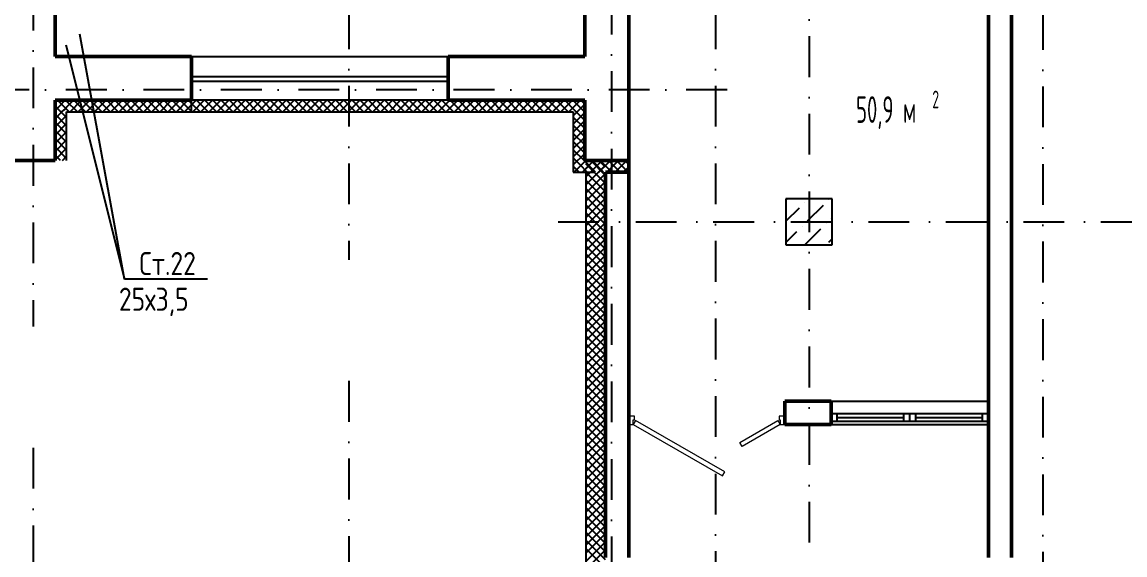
# Model space of a CAD drawing. Extents: x -1560602 to 321118, y -2308202 to -430103.
# Drawn here: x -1503059 to -1493523, y -2203545 to -2198940 of the extents above; entities that cross this region are included whole.
import ezdxf
from ezdxf.enums import TextEntityAlignment as Align

# ---------------------------------------------------------------- set-up
doc = ezdxf.new("R2010")
doc.units = 0
doc.header["$MEASUREMENT"] = 0
doc.linetypes.add('Dot & Dashed', pattern=[670.277762, 352.777767, -176.388884, 0, -141.111112])
doc.linetypes.add('Штрихпунктирная', pattern=[0.670278, 0.352778, -0.176389, 0, -0.141111])
doc.layers.get('0').update_dxf_attribs({"color": 255, "linetype": 'CONTINUOUS'})
doc.layers.add('Двери', color=4, linetype='CONTINUOUS', lineweight=15)
doc.layers.add('стены', color=5, linetype='CONTINUOUS', lineweight=50)
for name, color, linetype in [('Колонна', 7, 'CONTINUOUS'), ('колонна нижнего ряда', 1, 'CONTINUOUS'), ('Оси', 253, 'Dot & Dashed'), ('отделка', 240, 'CONTINUOUS'), ('Текст', 7, 'CONTINUOUS'), ('Утеплитель', 6, 'CONTINUOUS')]:
    doc.layers.add(name, color=color, linetype=linetype)
doc.styles.get("Standard").update_dxf_attribs({"font": 'spds.shx', "width": 0.7, "height": 250})

msp = doc.modelspace()

# ---------------------------------------------------------------- linework, layer by layer
at = {"color": 0}
for p, q in [((-1502173.2, -2201160.3, 0), (-1502557.9, -2199043.9, 0)), ((-1502679.3, -2199136.2, 0), (-1502173.2, -2201160.3, 0)), ((-1501455.1, -2201160.3, 0), (-1502173.2, -2201160.3, 0))]:
    msp.add_line(p, q, dxfattribs=at)
at = {"layer": 'Двери', "color": 0, "linetype": 'Continuous'}
for p, q in [((-1497763.7, -2202346.2), (-1497813.7, -2202346.2)), ((-1497813.7, -2202416.2), (-1497773.7, -2202416.2)), ((-1497773.7, -2202416.2), (-1497773.7, -2202376.2)), ((-1497773.7, -2202376.2), (-1497763.7, -2202376.2)), ((-1497753.7, -2202381.6), (-1497773.7, -2202416.2)), ((-1497773.7, -2202416.2), (-1497003.8, -2202860.7)), ((-1497763.7, -2202376.2), (-1497763.7, -2202346.2)), ((-1496983.8, -2202826.1), (-1497753.7, -2202381.6)), ((-1496853.7, -2202572.1), (-1496523.7, -2202381.6)), ((-1496503.7, -2202416.2), (-1496833.7, -2202606.7)), ((-1496523.7, -2202381.6), (-1496503.7, -2202416.2)), ((-1496463.7, -2202346.2), (-1496513.7, -2202346.2)), ((-1496513.7, -2202346.2), (-1496513.7, -2202376.2)), ((-1496513.7, -2202376.2), (-1496503.7, -2202376.2)), ((-1496503.7, -2202376.2), (-1496503.7, -2202416.2)), ((-1496503.7, -2202416.2), (-1496463.7, -2202416.2)), ((-1496833.7, -2202606.7), (-1496853.7, -2202572.1)), ((-1497003.8, -2202860.7), (-1496983.8, -2202826.1))]:
    msp.add_line(p, q, dxfattribs=at)
at = {"layer": 'Колонна', "color": 0, "linetype": 'Continuous'}
for p, q in [((-1496053.7, -2200466.2), (-1496453.7, -2200466.2)), ((-1496453.7, -2200466.2), (-1496453.7, -2200866.2)), ((-1496053.7, -2200866.2), (-1496053.7, -2200466.2)), ((-1496453.7, -2200866.2), (-1496053.7, -2200866.2)), ((-1496453.7, -2200866.2), (-1496053.7, -2200866.2))]:
    msp.add_line(p, q, dxfattribs=at)
at = {"layer": 'колонна нижнего ряда', "color": 0, "ltscale": 100}
for p, q in [((-1496451.2, -2200475.1), (-1496442.2, -2200466.2)), ((-1496290.3, -2200498.1), (-1496290.3, -2200498.1)), ((-1496083.5, -2200475.1), (-1496083.5, -2200475.1)), ((-1496453.7, -2200661.6), (-1496336.3, -2200544.1)), ((-1496267.3, -2200659), (-1496129.4, -2200521.1)), ((-1496313.3, -2200705), (-1496313.3, -2200705)), ((-1496106.5, -2200682), (-1496106.5, -2200682)), ((-1496060.5, -2200636), (-1496053.7, -2200629.3)), ((-1496453.7, -2200845.4), (-1496359.3, -2200750.9)), ((-1496290.3, -2200865.8), (-1496152.4, -2200727.9)), ((-1496083.5, -2200842.8), (-1496053.7, -2200813.1))]:
    msp.add_line(p, q, dxfattribs=at)
at = {"layer": 'Оси', "color": 0, "linetype": 'Штрихпунктирная', "lineweight": -3, "ltscale": 1000}
for p, q in [((-1500233.7, -2155916.2), (-1500233.7, -2200993.8)), ((-1497063.7, -2155916.2), (-1497063.7, -2213001.2)), ((-1494233.7, -2163966.2), (-1494233.7, -2213001.2)), ((-1497963.7, -2185956.2), (-1497963.7, -2213001.2)), ((-1496253.7, -2187666.2), (-1496253.7, -2213001.2)), ((-1502963.7, -2189945.9), (-1502963.7, -2201571.1)), ((-1496963.7, -2199526.2), (-1556418.9, -2199526.2)), ((-1498423.3, -2200666.2), (-1478918.7, -2200666.2)), ((-1500233.7, -2202041.3), (-1500233.7, -2213001.2)), ((-1502963.7, -2202618.6), (-1502963.7, -2213013.1))]:
    msp.add_line(p, q, dxfattribs=at)
at = {"layer": 'отделка', "color": 0, "ltscale": 100}
for p, q in [((-1501593.7, -2199236.2), (-1499373.7, -2199236.2)), ((-1501593.7, -2199411.5), (-1499373.7, -2199411.5)), ((-1501593.7, -2199451.5), (-1499373.7, -2199451.5)), ((-1499373.7, -2199616.2), (-1501593.7, -2199616.2))]:
    msp.add_line(p, q, dxfattribs=at)
at = {"layer": 'отделка', "color": 0, "linetype": 'Continuous'}
for p, q in [((-1496063.7, -2202216.2), (-1494703.7, -2202216.2)), ((-1496063.7, -2202321.2), (-1496013.7, -2202321.2)), ((-1496013.7, -2202321.2), (-1496013.7, -2202391.2)), ((-1496013.7, -2202321.2), (-1495433.7, -2202321.2)), ((-1495433.7, -2202391.2), (-1495433.7, -2202321.2)), ((-1495433.7, -2202321.2), (-1495383.7, -2202321.2)), ((-1495383.7, -2202321.2), (-1495333.7, -2202321.2)), ((-1495383.7, -2202391.2), (-1495383.7, -2202321.2)), ((-1495383.7, -2202391.2), (-1495383.7, -2202321.2)), ((-1495333.7, -2202321.2), (-1495333.7, -2202391.2)), ((-1495333.7, -2202321.2), (-1494753.7, -2202321.2)), ((-1494753.7, -2202391.2), (-1494753.7, -2202321.2)), ((-1494753.7, -2202321.2), (-1494703.7, -2202321.2)), ((-1496013.7, -2202391.2), (-1496063.7, -2202391.2)), ((-1496063.7, -2202416.2), (-1495383.7, -2202416.2)), ((-1496013.7, -2202356.2), (-1495433.7, -2202356.2)), ((-1495433.7, -2202391.2), (-1496013.7, -2202391.2)), ((-1495383.7, -2202391.2), (-1495433.7, -2202391.2)), ((-1495333.7, -2202391.2), (-1495383.7, -2202391.2)), ((-1495383.7, -2202416.2), (-1494703.7, -2202416.2)), ((-1495333.7, -2202356.2), (-1494753.7, -2202356.2)), ((-1494753.7, -2202391.2), (-1495333.7, -2202391.2)), ((-1494703.7, -2202391.2), (-1494753.7, -2202391.2))]:
    msp.add_line(p, q, dxfattribs=at)
at = {"layer": 'стены', "color": 0, "linetype": 'Continuous'}
for p, q in [((-1497813.7, -2199236.2), (-1497813.7, -2192835.9)), ((-1498193.7, -2194645.9), (-1498193.7, -2199236.2)), ((-1494703.7, -2198341.2), (-1494703.7, -2200666.2)), ((-1494503.7, -2203566.2), (-1494503.7, -2198341.2)), ((-1502773.7, -2199236.2), (-1502773.7, -2198836.2)), ((-1501593.7, -2199236.2), (-1502773.7, -2199236.2)), ((-1501593.7, -2199546.2), (-1501593.7, -2199236.2)), ((-1499373.7, -2199546.2), (-1499373.7, -2199236.2)), ((-1498193.7, -2199236.2), (-1499373.7, -2199236.2)), ((-1497813.7, -2200136.2), (-1497813.7, -2199236.2)), ((-1501593.7, -2199616.2), (-1501593.7, -2199546.2)), ((-1499373.7, -2199616.2), (-1499373.7, -2199546.2)), ((-1499373.7, -2199616.2), (-1499373.7, -2199546.2)), ((-1502773.7, -2199616.2), (-1502773.7, -2200136.2)), ((-1502773.7, -2199616.2), (-1501593.7, -2199616.2)), ((-1499373.7, -2199616.2), (-1498193.7, -2199616.2)), ((-1498193.7, -2199616.2), (-1498193.7, -2200136.2)), ((-1503153.7, -2200136.2), (-1502773.7, -2200136.2)), ((-1498193.7, -2200136.2), (-1497813.7, -2200136.2)), ((-1497813.7, -2200666.2), (-1497813.7, -2200136.2)), ((-1498013.7, -2200236.2), (-1498013.7, -2203566.2)), ((-1497813.7, -2200236.2), (-1498013.7, -2200236.2)), ((-1497813.7, -2203566.2), (-1497813.7, -2200666.2)), ((-1494703.7, -2200666.2), (-1494703.7, -2203566.2))]:
    msp.add_line(p, q, dxfattribs=at)
at = {"layer": 'стены', "color": 0, "ltscale": 100}
for p, q in [((-1496463.7, -2202216.2), (-1496063.7, -2202216.2)), ((-1496463.7, -2202416.2), (-1496463.7, -2202216.2)), ((-1496063.7, -2202216.2), (-1496063.7, -2202416.2)), ((-1496063.7, -2202416.2), (-1496463.7, -2202416.2))]:
    msp.add_line(p, q, dxfattribs=at)
at = {"layer": 'Утеплитель', "color": 0, "linetype": 'Continuous'}
for p, q in [((-1502773.7, -2199634.2), (-1502773.3, -2199633.8)), ((-1502773.3, -2199633.8), (-1502755.8, -2199616.2)), ((-1502673.7, -2199693.9), (-1502751.4, -2199616.2)), ((-1502734.6, -2199665.8), (-1502685, -2199616.2)), ((-1502673.7, -2199623.2), (-1502680.7, -2199616.2)), ((-1502673.7, -2199675.6), (-1502614.3, -2199616.2)), ((-1502580.7, -2199716.2), (-1502673.7, -2199623.2)), ((-1502643.6, -2199716.2), (-1502543.6, -2199616.2)), ((-1502510, -2199716.2), (-1502610, -2199616.2)), ((-1502572.9, -2199716.2), (-1502472.9, -2199616.2)), ((-1502439.3, -2199716.2), (-1502539.3, -2199616.2)), ((-1502502.2, -2199716.2), (-1502402.2, -2199616.2)), ((-1502368.5, -2199716.2), (-1502468.5, -2199616.2)), ((-1502431.5, -2199716.2), (-1502331.5, -2199616.2)), ((-1502297.8, -2199716.2), (-1502397.8, -2199616.2)), ((-1502360.8, -2199716.2), (-1502260.8, -2199616.2)), ((-1502227.1, -2199716.2), (-1502327.1, -2199616.2)), ((-1502290.1, -2199716.2), (-1502190.1, -2199616.2)), ((-1502156.4, -2199716.2), (-1502256.4, -2199616.2)), ((-1502219.4, -2199716.2), (-1502119.4, -2199616.2)), ((-1502085.7, -2199716.2), (-1502185.7, -2199616.2)), ((-1502148.6, -2199716.2), (-1502048.6, -2199616.2)), ((-1502015, -2199716.2), (-1502115, -2199616.2)), ((-1502077.9, -2199716.2), (-1501977.9, -2199616.2)), ((-1501944.3, -2199716.2), (-1502044.3, -2199616.2)), ((-1502007.2, -2199716.2), (-1501907.2, -2199616.2)), ((-1501873.6, -2199716.2), (-1501973.6, -2199616.2)), ((-1501936.5, -2199716.2), (-1501836.5, -2199616.2)), ((-1501802.9, -2199716.2), (-1501902.9, -2199616.2)), ((-1501865.8, -2199716.2), (-1501765.8, -2199616.2)), ((-1501732.2, -2199716.2), (-1501832.2, -2199616.2)), ((-1501795.1, -2199716.2), (-1501695.1, -2199616.2)), ((-1501661.4, -2199716.2), (-1501761.4, -2199616.2)), ((-1501724.4, -2199716.2), (-1501624.4, -2199616.2)), ((-1501593.7, -2199713.2), (-1501690.7, -2199616.2)), ((-1501653.7, -2199716.2), (-1501593.7, -2199656.3)), ((-1501593.7, -2199642.5), (-1501620, -2199616.2)), ((-1501593.7, -2199716.2), (-1501593.7, -2199616.2)), ((-1501593.7, -2199716.2), (-1501593.7, -2199616.2)), ((-1501593.7, -2199656.3), (-1501553.7, -2199616.2)), ((-1501520, -2199716.2), (-1501593.7, -2199642.5)), ((-1501583, -2199716.2), (-1501483, -2199616.2)), ((-1501449.3, -2199716.2), (-1501549.3, -2199616.2)), ((-1501512.3, -2199716.2), (-1501412.3, -2199616.2)), ((-1501378.6, -2199716.2), (-1501478.6, -2199616.2)), ((-1501441.5, -2199716.2), (-1501341.5, -2199616.2)), ((-1501307.9, -2199716.2), (-1501407.9, -2199616.2)), ((-1501370.8, -2199716.2), (-1501270.8, -2199616.2)), ((-1501237.2, -2199716.2), (-1501337.2, -2199616.2)), ((-1501300.1, -2199716.2), (-1501200.1, -2199616.2)), ((-1501166.5, -2199716.2), (-1501266.5, -2199616.2)), ((-1501229.4, -2199716.2), (-1501129.4, -2199616.2)), ((-1501095.8, -2199716.2), (-1501195.8, -2199616.2)), ((-1501158.7, -2199716.2), (-1501058.7, -2199616.2)), ((-1501025, -2199716.2), (-1501125, -2199616.2)), ((-1501088, -2199716.2), (-1500988, -2199616.2)), ((-1500954.3, -2199716.2), (-1501054.3, -2199616.2)), ((-1501017.3, -2199716.2), (-1500917.3, -2199616.2)), ((-1500883.6, -2199716.2), (-1500983.6, -2199616.2)), ((-1500946.6, -2199716.2), (-1500846.6, -2199616.2)), ((-1500812.9, -2199716.2), (-1500912.9, -2199616.2)), ((-1500875.9, -2199716.2), (-1500775.9, -2199616.2)), ((-1500742.2, -2199716.2), (-1500842.2, -2199616.2)), ((-1500805.1, -2199716.2), (-1500705.1, -2199616.2)), ((-1500671.5, -2199716.2), (-1500771.5, -2199616.2)), ((-1500734.4, -2199716.2), (-1500634.4, -2199616.2)), ((-1500600.8, -2199716.2), (-1500700.8, -2199616.2)), ((-1500663.7, -2199716.2), (-1500563.7, -2199616.2)), ((-1500530.1, -2199716.2), (-1500630.1, -2199616.2)), ((-1500593, -2199716.2), (-1500493, -2199616.2)), ((-1500459.4, -2199716.2), (-1500559.4, -2199616.2)), ((-1500522.3, -2199716.2), (-1500422.3, -2199616.2)), ((-1500388.6, -2199716.2), (-1500488.6, -2199616.2)), ((-1500451.6, -2199716.2), (-1500351.6, -2199616.2)), ((-1500317.9, -2199716.2), (-1500417.9, -2199616.2)), ((-1500380.9, -2199716.2), (-1500280.9, -2199616.2)), ((-1500247.2, -2199716.2), (-1500347.2, -2199616.2)), ((-1500310.2, -2199716.2), (-1500210.2, -2199616.2)), ((-1500176.5, -2199716.2), (-1500276.5, -2199616.2)), ((-1500239.5, -2199716.2), (-1500139.5, -2199616.2)), ((-1500105.8, -2199716.2), (-1500205.8, -2199616.2)), ((-1500168.7, -2199716.2), (-1500068.7, -2199616.2)), ((-1500035.1, -2199716.2), (-1500135.1, -2199616.2)), ((-1500098, -2199716.2), (-1499998, -2199616.2)), ((-1499964.4, -2199716.2), (-1500064.4, -2199616.2)), ((-1500027.3, -2199716.2), (-1499927.3, -2199616.2)), ((-1499893.7, -2199716.2), (-1499993.7, -2199616.2)), ((-1499956.6, -2199716.2), (-1499856.6, -2199616.2)), ((-1499823, -2199716.2), (-1499923, -2199616.2)), ((-1499885.9, -2199716.2), (-1499785.9, -2199616.2)), ((-1499752.3, -2199716.2), (-1499852.3, -2199616.2)), ((-1499815.2, -2199716.2), (-1499715.2, -2199616.2)), ((-1499681.5, -2199716.2), (-1499781.5, -2199616.2)), ((-1499744.5, -2199716.2), (-1499644.5, -2199616.2)), ((-1499610.8, -2199716.2), (-1499710.8, -2199616.2)), ((-1499673.8, -2199716.2), (-1499573.8, -2199616.2)), ((-1499540.1, -2199716.2), (-1499640.1, -2199616.2)), ((-1499603.1, -2199716.2), (-1499503.1, -2199616.2)), ((-1499469.4, -2199716.2), (-1499569.4, -2199616.2)), ((-1499532.4, -2199716.2), (-1499432.4, -2199616.2)), ((-1499398.7, -2199716.2), (-1499498.7, -2199616.2)), ((-1499461.6, -2199716.2), (-1499361.6, -2199616.2)), ((-1499328, -2199716.2), (-1499428, -2199616.2)), ((-1499390.9, -2199716.2), (-1499290.9, -2199616.2)), ((-1499257.3, -2199716.2), (-1499357.3, -2199616.2)), ((-1499320.2, -2199716.2), (-1499220.2, -2199616.2)), ((-1499186.6, -2199716.2), (-1499286.6, -2199616.2)), ((-1499249.5, -2199716.2), (-1499149.5, -2199616.2)), ((-1499115.9, -2199716.2), (-1499215.9, -2199616.2)), ((-1499178.8, -2199716.2), (-1499078.8, -2199616.2)), ((-1499045.1, -2199716.2), (-1499145.1, -2199616.2)), ((-1499108.1, -2199716.2), (-1499008.1, -2199616.2)), ((-1498974.4, -2199716.2), (-1499074.4, -2199616.2)), ((-1499037.4, -2199716.2), (-1498937.4, -2199616.2)), ((-1498903.7, -2199716.2), (-1499003.7, -2199616.2)), ((-1498966.7, -2199716.2), (-1498866.7, -2199616.2)), ((-1498833, -2199716.2), (-1498933, -2199616.2)), ((-1498896, -2199716.2), (-1498796, -2199616.2)), ((-1498762.3, -2199716.2), (-1498862.3, -2199616.2)), ((-1498825.2, -2199716.2), (-1498725.2, -2199616.2)), ((-1498691.6, -2199716.2), (-1498791.6, -2199616.2)), ((-1498754.5, -2199716.2), (-1498654.5, -2199616.2)), ((-1498620.9, -2199716.2), (-1498720.9, -2199616.2)), ((-1498683.8, -2199716.2), (-1498583.8, -2199616.2)), ((-1498550.2, -2199716.2), (-1498650.2, -2199616.2)), ((-1498613.1, -2199716.2), (-1498513.1, -2199616.2)), ((-1498479.5, -2199716.2), (-1498579.5, -2199616.2)), ((-1498542.4, -2199716.2), (-1498442.4, -2199616.2)), ((-1498408.7, -2199716.2), (-1498508.7, -2199616.2)), ((-1498471.7, -2199716.2), (-1498371.7, -2199616.2)), ((-1498338, -2199716.2), (-1498438, -2199616.2)), ((-1498401, -2199716.2), (-1498301, -2199616.2)), ((-1498280.5, -2199703), (-1498367.3, -2199616.2)), ((-1498330.3, -2199716.2), (-1498230.3, -2199616.2)), ((-1498245.2, -2199667.6), (-1498296.6, -2199616.2)), ((-1498293.7, -2199750.4), (-1498193.7, -2199650.4)), ((-1498209.8, -2199632.3), (-1498225.9, -2199616.2)), ((-1498193.7, -2199648.4), (-1498209.8, -2199632.3)), ((-1502722.1, -2199716.2), (-1502773.7, -2199664.6)), ((-1502773.7, -2199704.9), (-1502734.6, -2199665.8)), ((-1502773.7, -2199775.6), (-1502714.3, -2199716.2)), ((-1502673.7, -2199835.3), (-1502773.7, -2199735.3)), ((-1502773.7, -2199846.3), (-1502673.7, -2199746.3)), ((-1502673.7, -2199764.6), (-1502722.1, -2199716.2)), ((-1502714.3, -2199716.2), (-1502695.9, -2199697.8)), ((-1502695.9, -2199697.8), (-1502673.7, -2199675.6)), ((-1502651.4, -2199716.2), (-1502673.7, -2199693.9)), ((-1502673.7, -2200136.2), (-1502673.7, -2199716.2)), ((-1502673.7, -2199716.2), (-1501593.7, -2199716.2)), ((-1501590.7, -2199716.2), (-1501593.7, -2199713.2)), ((-1501593.7, -2199716.2), (-1498293.7, -2199716.2)), ((-1498293.7, -2199716.2), (-1498293.7, -2200236.2)), ((-1498293.7, -2199821.1), (-1498193.7, -2199721.1)), ((-1498193.7, -2199789.8), (-1498280.5, -2199703)), ((-1498193.7, -2199719.1), (-1498245.2, -2199667.6)), ((-1502673.7, -2199906), (-1502773.7, -2199806)), ((-1502773.7, -2199917), (-1502673.7, -2199817)), ((-1498193.7, -2199860.5), (-1498293.7, -2199760.5)), ((-1498293.7, -2199891.8), (-1498193.7, -2199791.8)), ((-1498193.7, -2199931.2), (-1498293.7, -2199831.2)), ((-1502673.7, -2199976.7), (-1502773.7, -2199876.7)), ((-1502773.7, -2199987.7), (-1502673.7, -2199887.7)), ((-1498293.7, -2199962.5), (-1498193.7, -2199862.5)), ((-1498193.7, -2200001.9), (-1498293.7, -2199901.9)), ((-1498293.7, -2200033.2), (-1498193.7, -2199933.2)), ((-1502673.7, -2200047.4), (-1502773.7, -2199947.4)), ((-1502773.7, -2200058.5), (-1502673.7, -2199958.5)), ((-1502673.7, -2200118.1), (-1502773.7, -2200018.1)), ((-1502773.7, -2200129.2), (-1502673.7, -2200029.2)), ((-1498193.7, -2200072.6), (-1498293.7, -2199972.6)), ((-1498293.7, -2200103.9), (-1498193.7, -2200003.9)), ((-1502726.4, -2200136.2), (-1502773.7, -2200088.8)), ((-1502710.1, -2200136.2), (-1502673.7, -2200099.9)), ((-1498197.3, -2200139.8), (-1498293.7, -2200043.4)), ((-1498293.7, -2200174.6), (-1498193.7, -2200074.6)), ((-1498232.7, -2200175.1), (-1498293.7, -2200114.1)), ((-1498268, -2200210.5), (-1498293.7, -2200184.8)), ((-1498284.6, -2200236.2), (-1498184.6, -2200136.2)), ((-1498242.3, -2200236.2), (-1498268, -2200210.5)), ((-1498171.6, -2200236.2), (-1498232.7, -2200175.1)), ((-1498213.9, -2200236.2), (-1498113.9, -2200136.2)), ((-1498100.9, -2200236.2), (-1498197.3, -2200139.8)), ((-1498183.7, -2200206.1), (-1498113.9, -2200136.2)), ((-1498183.7, -2200276.8), (-1498043.2, -2200136.2)), ((-1498013.7, -2200335.5), (-1498183.7, -2200165.5)), ((-1498183.7, -2200347.5), (-1498013.7, -2200177.5)), ((-1498143.2, -2200236.2), (-1498043.2, -2200136.2)), ((-1498013.7, -2200264.8), (-1498142.3, -2200136.2)), ((-1498030.2, -2200236.2), (-1498130.2, -2200136.2)), ((-1498072.5, -2200236.2), (-1497972.5, -2200136.2)), ((-1498013.7, -2200194.1), (-1498071.6, -2200136.2)), ((-1497959.5, -2200236.2), (-1498059.5, -2200136.2)), ((-1498001.7, -2200236.2), (-1497901.7, -2200136.2)), ((-1497888.7, -2200236.2), (-1497988.7, -2200136.2)), ((-1497931, -2200236.2), (-1497831, -2200136.2)), ((-1497818, -2200236.2), (-1497918, -2200136.2)), ((-1497860.3, -2200236.2), (-1497813.7, -2200189.6)), ((-1497813.7, -2200169.8), (-1497847.3, -2200136.2)), ((-1498293.7, -2200236.2), (-1498113.7, -2200236.2)), ((-1498183.7, -2200236.2), (-1498183.7, -2208626.2)), ((-1498013.7, -2200406.2), (-1498183.7, -2200236.2)), ((-1498183.7, -2200418.2), (-1498013.7, -2200248.2)), ((-1498013.7, -2200476.9), (-1498183.7, -2200306.9)), ((-1498183.7, -2200488.9), (-1498013.7, -2200318.9)), ((-1498013.7, -2200547.6), (-1498183.7, -2200377.6)), ((-1498183.7, -2200559.6), (-1498013.7, -2200389.6)), ((-1498013.7, -2200618.3), (-1498183.7, -2200448.3)), ((-1498183.7, -2200630.3), (-1498013.7, -2200460.3)), ((-1498013.7, -2200689), (-1498183.7, -2200519)), ((-1498183.7, -2200701), (-1498013.7, -2200531)), ((-1498013.7, -2200759.7), (-1498183.7, -2200589.7)), ((-1498183.7, -2200771.8), (-1498013.7, -2200601.8)), ((-1498013.7, -2200830.5), (-1498183.7, -2200660.5)), ((-1498183.7, -2200842.5), (-1498013.7, -2200672.5)), ((-1498013.7, -2200901.2), (-1498183.7, -2200731.2)), ((-1498183.7, -2200913.2), (-1498013.7, -2200743.2)), ((-1498013.7, -2200971.9), (-1498183.7, -2200801.9)), ((-1498183.7, -2200983.9), (-1498013.7, -2200813.9)), ((-1498013.7, -2201042.6), (-1498183.7, -2200872.6)), ((-1498183.7, -2201054.6), (-1498013.7, -2200884.6)), ((-1498013.7, -2201113.3), (-1498183.7, -2200943.3)), ((-1498183.7, -2201125.3), (-1498013.7, -2200955.3)), ((-1498013.7, -2201184), (-1498183.7, -2201014)), ((-1498183.7, -2201196), (-1498013.7, -2201026)), ((-1498013.7, -2201254.7), (-1498183.7, -2201084.7)), ((-1498183.7, -2201266.7), (-1498013.7, -2201096.7)), ((-1498013.7, -2201325.4), (-1498183.7, -2201155.4)), ((-1498183.7, -2201337.4), (-1498013.7, -2201167.4)), ((-1498013.7, -2201396.1), (-1498183.7, -2201226.1)), ((-1498183.7, -2201408.1), (-1498013.7, -2201238.1)), ((-1498013.7, -2201466.9), (-1498183.7, -2201296.9)), ((-1498183.7, -2201478.9), (-1498013.7, -2201308.9)), ((-1498013.7, -2201537.6), (-1498183.7, -2201367.6)), ((-1498183.7, -2201549.6), (-1498013.7, -2201379.6)), ((-1498013.7, -2201608.3), (-1498183.7, -2201438.3)), ((-1498183.7, -2201620.3), (-1498013.7, -2201450.3)), ((-1498013.7, -2201679), (-1498183.7, -2201509)), ((-1498183.7, -2201691), (-1498013.7, -2201521)), ((-1498013.7, -2201749.7), (-1498183.7, -2201579.7)), ((-1498183.7, -2201761.7), (-1498013.7, -2201591.7)), ((-1498013.7, -2201820.4), (-1498183.7, -2201650.4)), ((-1498183.7, -2201832.4), (-1498013.7, -2201662.4)), ((-1498013.7, -2201891.1), (-1498183.7, -2201721.1)), ((-1498183.7, -2201903.1), (-1498013.7, -2201733.1)), ((-1498013.7, -2201961.8), (-1498183.7, -2201791.8)), ((-1498183.7, -2201973.8), (-1498013.7, -2201803.8)), ((-1498013.7, -2202032.5), (-1498183.7, -2201862.5)), ((-1498183.7, -2202044.5), (-1498013.7, -2201874.5)), ((-1498013.7, -2202103.3), (-1498183.7, -2201933.3)), ((-1498183.7, -2202115.3), (-1498013.7, -2201945.3)), ((-1498013.7, -2202174), (-1498183.7, -2202004)), ((-1498183.7, -2202186), (-1498013.7, -2202016)), ((-1498013.7, -2202244.7), (-1498183.7, -2202074.7)), ((-1498183.7, -2202256.7), (-1498013.7, -2202086.7)), ((-1498013.7, -2202315.4), (-1498183.7, -2202145.4)), ((-1498183.7, -2202327.4), (-1498013.7, -2202157.4)), ((-1498013.7, -2202386.1), (-1498183.7, -2202216.1)), ((-1498183.7, -2202398.1), (-1498013.7, -2202228.1)), ((-1498013.7, -2202456.8), (-1498183.7, -2202286.8)), ((-1498183.7, -2202468.8), (-1498013.7, -2202298.8)), ((-1498013.7, -2202527.5), (-1498183.7, -2202357.5)), ((-1498183.7, -2202539.5), (-1498013.7, -2202369.5)), ((-1498013.7, -2202598.2), (-1498183.7, -2202428.2)), ((-1498183.7, -2202610.2), (-1498013.7, -2202440.2)), ((-1498013.7, -2202668.9), (-1498183.7, -2202498.9)), ((-1498183.7, -2202680.9), (-1498013.7, -2202510.9)), ((-1498013.7, -2202739.6), (-1498183.7, -2202569.6)), ((-1498183.7, -2202751.7), (-1498013.7, -2202581.7)), ((-1498013.7, -2202810.4), (-1498183.7, -2202640.4)), ((-1498183.7, -2202822.4), (-1498013.7, -2202652.4)), ((-1498013.7, -2202881.1), (-1498183.7, -2202711.1)), ((-1498183.7, -2202893.1), (-1498013.7, -2202723.1)), ((-1498013.7, -2202951.8), (-1498183.7, -2202781.8)), ((-1498183.7, -2202963.8), (-1498013.7, -2202793.8)), ((-1498013.7, -2203022.5), (-1498183.7, -2202852.5)), ((-1498183.7, -2203034.5), (-1498013.7, -2202864.5)), ((-1498013.7, -2203093.2), (-1498183.7, -2202923.2)), ((-1498183.7, -2203105.2), (-1498013.7, -2202935.2)), ((-1498013.7, -2203163.9), (-1498183.7, -2202993.9)), ((-1498183.7, -2203175.9), (-1498013.7, -2203005.9)), ((-1498013.7, -2203234.6), (-1498183.7, -2203064.6)), ((-1498183.7, -2203246.6), (-1498013.7, -2203076.6)), ((-1498013.7, -2203305.3), (-1498183.7, -2203135.3)), ((-1498183.7, -2203317.3), (-1498013.7, -2203147.3)), ((-1498013.7, -2203376), (-1498183.7, -2203206)), ((-1498183.7, -2203388), (-1498013.7, -2203218)), ((-1498013.7, -2203446.8), (-1498183.7, -2203276.8)), ((-1498183.7, -2203458.8), (-1498013.7, -2203288.8)), ((-1498013.7, -2203517.5), (-1498183.7, -2203347.5)), ((-1498183.7, -2203529.5), (-1498013.7, -2203359.5)), ((-1498013.7, -2203588.2), (-1498183.7, -2203418.2)), ((-1498183.7, -2203600.2), (-1498013.7, -2203430.2)), ((-1498013.7, -2203658.9), (-1498183.7, -2203488.9)), ((-1498183.7, -2203670.9), (-1498013.7, -2203500.9))]:
    msp.add_line(p, q, dxfattribs=at)

# ---------------------------------------------------------------- texts
at = {"color": 0}
msp.add_text('Ст.22', height=200, dxfattribs=at).set_placement((-1501799.9, -2201026.5, 0), align=Align.MIDDLE_CENTER)
msp.add_text('25х3,5', height=200, dxfattribs=at).set_placement((-1502221.2, -2201435))
at = {"layer": 'Текст', "color": 0, "linetype": 'Continuous', "width": 0.7}
for s, height, p in [('2', 151.8, (-1495188.8, -2199684.4)), ('50,9 м', 230, (-1495847.6, -2199810.9))]:
    msp.add_text(s, height=height, dxfattribs=at).set_placement(p)

doc.saveas('drawing.dxf')
